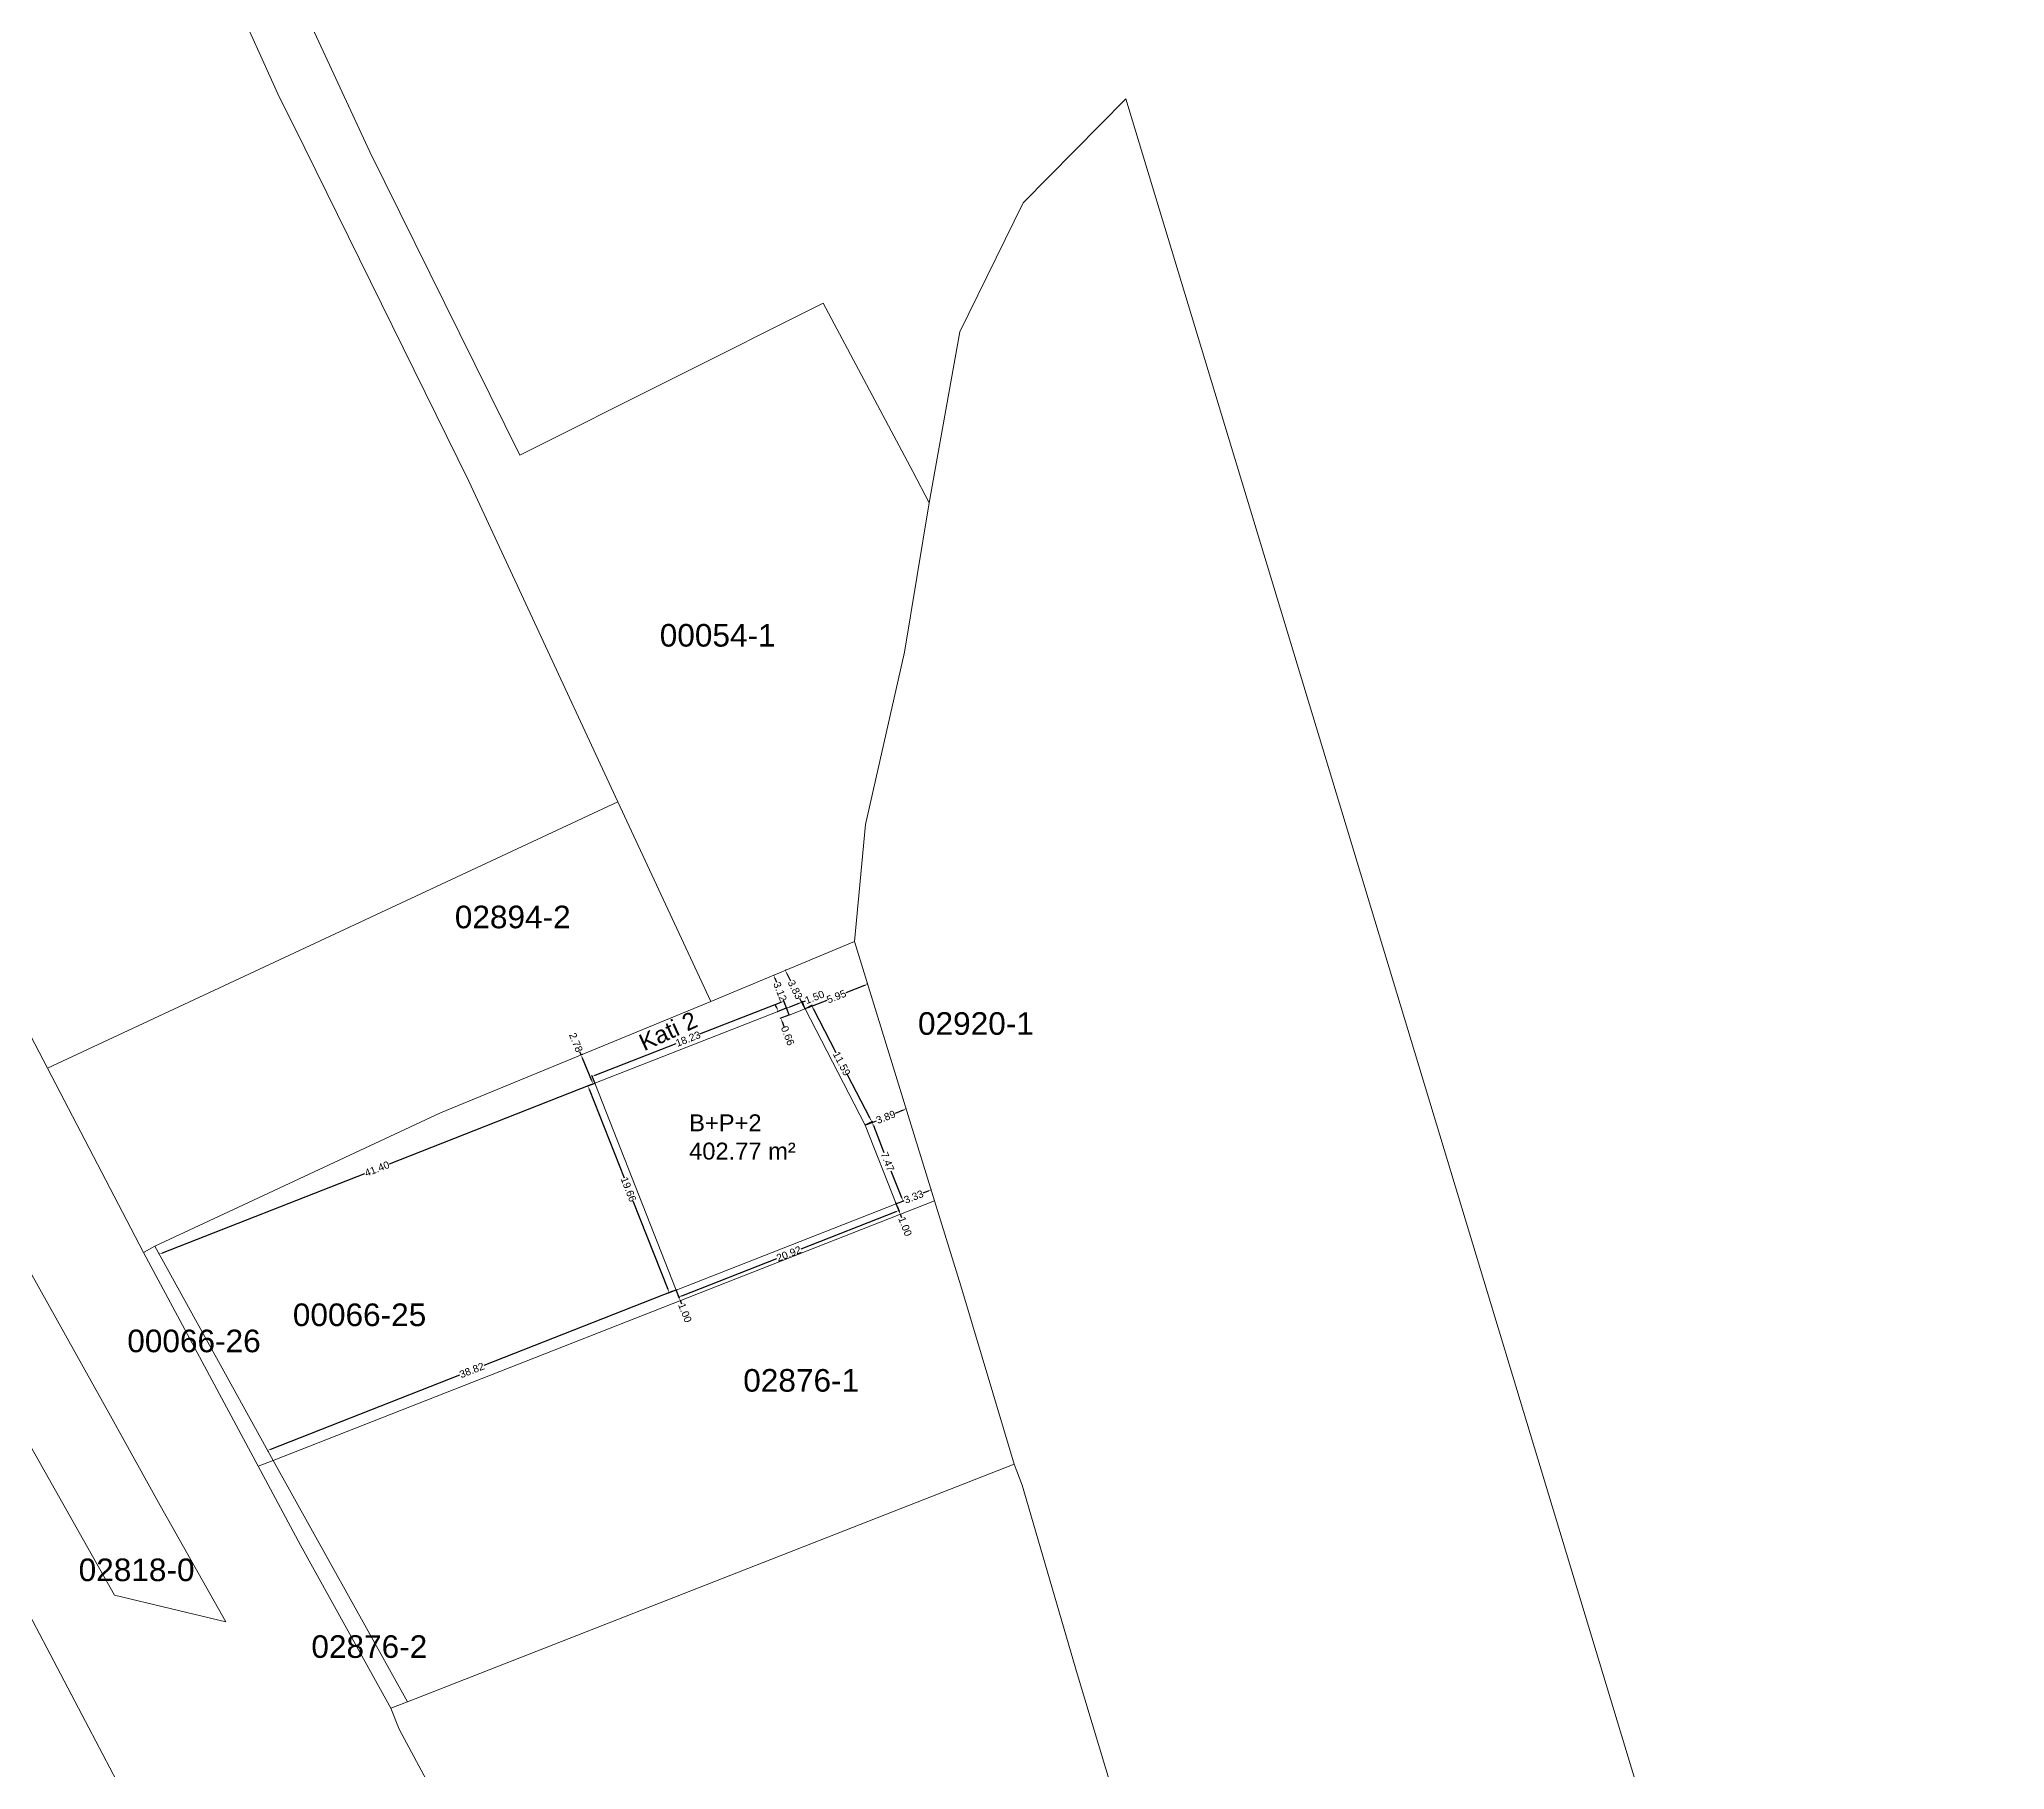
# Model space of a CAD drawing. Header units: metres. Extents: x 7513791 to 7515084, y 4691573 to 4693683.
# Drawn here: x 7513969.5 to 7514143.4, y 4693308.5 to 4693461.7 of the extents above; entities that cross this region are included whole.
import ezdxf

# ---------------------------------------------------------------- set-up
doc = ezdxf.new("R2010")
doc.units = ezdxf.units.M
for name, color, linetype, lineweight in [('asfalt', 97, 'Continuous', 0), ('etazha', 7, 'Continuous', 0), ('kati 12 projekt', 1, 'Continuous', 0), ('Parc-Baz', 7, 'Continuous', 0), ('YourDimensionLayer', 7, 'Continuous', 0)]:
    doc.layers.add(name, color=color, linetype=linetype, lineweight=lineweight)
doc.styles.get("Standard").update_dxf_attribs({"font": 'arial.ttf'})
doc.dimstyles.get("Standard").update_dxf_attribs({"dimtxt": 0.18, "dimasz": 0.18, "dimexe": 0.18, "dimexo": 0.0625, "dimgap": 0.09, "dimtad": 0, "dimtih": 1, "dimtoh": 1, "dimdec": 4, "dimzin": 0, "dimdsep": 46, "dimtxsty": 'Standard', "dimcen": 0.09, "dimadec": 0, "dimazin": 0, "dimtfac": 1, "dimtdec": 4, "dimtofl": 0, "dimtmove": 0, "dimatfit": 3, "dimfxl": 1, "dimtolj": 1, "dimtzin": 0, "dimarcsym": 0})

# ---------------------------------------------------------------- blocks, each defined once
blk = doc.blocks.new('*D368')
at = {"layer": 'YourDimensionLayer', "color": 0, "lineweight": -2, "transparency": 16777216}
for p, q in [((7514042.61, 4693365.6), (7514043.27, 4693365.86)), ((7514043.3, 4693365.55), (7514044.23, 4693363.17)), ((7514045.81, 4693359.15), (7514044.88, 4693361.52)), ((7514045.35, 4693358.64), (7514046.01, 4693358.9))]:
    blk.add_line(p, q, dxfattribs=at)
at = {"layer": 'YourDimensionLayer', "color": 0, "transparency": 16777216}
for points in [[(7514043.35, 4693365.57), (7514043.25, 4693365.53), (7514043.19, 4693365.83)], [(7514045.86, 4693359.17), (7514045.77, 4693359.13), (7514045.92, 4693358.87)]]:
    blk.add_solid(points, dxfattribs=at)
at = {"layer": 'YourDimensionLayer', "color": 0, "transparency": 16777216, "insert": (7514044.56, 4693362.35), "char_height": 0.65, "attachment_point": 5, "rotation": 291.4369}
blk.add_mtext('\\A1;7.47', dxfattribs=at)
blk = doc.blocks.new('*D369')
at = {"layer": 'YourDimensionLayer', "color": 0, "lineweight": -2, "transparency": 16777216}
for p, q in [((7514045.28, 4693357.92), (7514036.88, 4693354.62)), ((7514045.33, 4693358.6), (7514045.59, 4693357.94)), ((7514026.36, 4693350.49), (7514034.75, 4693353.79)), ((7514025.85, 4693350.96), (7514026.11, 4693350.3))]:
    blk.add_line(p, q, dxfattribs=at)
at = {"layer": 'YourDimensionLayer', "color": 0, "transparency": 16777216}
for points in [[(7514045.26, 4693357.96), (7514045.29, 4693357.87), (7514045.55, 4693358.03)], [(7514026.34, 4693350.54), (7514026.38, 4693350.44), (7514026.08, 4693350.38)]]:
    blk.add_solid(points, dxfattribs=at)
at = {"layer": 'YourDimensionLayer', "color": 0, "transparency": 16777216, "insert": (7514035.82, 4693354.2), "char_height": 0.65, "attachment_point": 5, "rotation": 21.4369}
blk.add_mtext('\\A1;20.92', dxfattribs=at)
blk = doc.blocks.new('*D371')
at = {"layer": 'YourDimensionLayer', "color": 0, "lineweight": -2, "transparency": 16777216}
for p, q in [((7514018.62, 4693369.28), (7514017.96, 4693369.02)), ((7514018.16, 4693368.77), (7514021.24, 4693360.93)), ((7514025.13, 4693351.03), (7514022.05, 4693358.87)), ((7514025.81, 4693350.97), (7514025.15, 4693350.72))]:
    blk.add_line(p, q, dxfattribs=at)
at = {"layer": 'YourDimensionLayer', "color": 0, "transparency": 16777216}
for points in [[(7514018.2, 4693368.79), (7514018.11, 4693368.75), (7514018.05, 4693369.05)], [(7514025.17, 4693351.05), (7514025.08, 4693351.01), (7514025.24, 4693350.75)]]:
    blk.add_solid(points, dxfattribs=at)
at = {"layer": 'YourDimensionLayer', "color": 0, "transparency": 16777216, "insert": (7514021.64, 4693359.9), "char_height": 0.65, "attachment_point": 5, "rotation": 291.4464}
blk.add_mtext('\\A1;19.66', dxfattribs=at)
blk = doc.blocks.new('*D372')
at = {"layer": 'YourDimensionLayer', "color": 0, "lineweight": -2, "transparency": 16777216}
for p, q in [((7514035.1, 4693376.44), (7514027.93, 4693373.63)), ((7514035.61, 4693375.98), (7514035.35, 4693376.64)), ((7514018.69, 4693370), (7514025.86, 4693372.82)), ((7514018.64, 4693369.32), (7514018.38, 4693369.98))]:
    blk.add_line(p, q, dxfattribs=at)
at = {"layer": 'YourDimensionLayer', "color": 0, "transparency": 16777216}
for points in [[(7514035.08, 4693376.49), (7514035.12, 4693376.4), (7514035.38, 4693376.55)], [(7514018.68, 4693370.05), (7514018.71, 4693369.96), (7514018.41, 4693369.89)]]:
    blk.add_solid(points, dxfattribs=at)
at = {"layer": 'YourDimensionLayer', "color": 0, "transparency": 16777216, "insert": (7514026.9, 4693373.22), "char_height": 0.65, "attachment_point": 5, "rotation": 21.4369}
blk.add_mtext('\\A1;18.23', dxfattribs=at)
blk = doc.blocks.new('*D373')
at = {"layer": 'YourDimensionLayer', "color": 0, "lineweight": -2, "transparency": 16777216}
for p, q in [((7514034.76, 4693375.94), (7514034.65, 4693376.21)), ((7514035.59, 4693375.94), (7514034.79, 4693375.62)), ((7514035.83, 4693375.32), (7514035.03, 4693375.01)), ((7514035.22, 4693374.76), (7514035.39, 4693374.33))]:
    blk.add_line(p, q, dxfattribs=at)
at = {"layer": 'YourDimensionLayer', "color": 0, "transparency": 16777216}
for points in [[(7514034.81, 4693375.95), (7514034.71, 4693375.92), (7514034.87, 4693375.66)], [(7514035.27, 4693374.78), (7514035.18, 4693374.74), (7514035.11, 4693375.04)]]:
    blk.add_solid(points, dxfattribs=at)
at = {"layer": 'YourDimensionLayer', "color": 0, "transparency": 16777216, "insert": (7514035.72, 4693373.5), "char_height": 0.65, "attachment_point": 5, "rotation": 291.4369}
blk.add_mtext('\\A1;0.66', dxfattribs=at)
blk = doc.blocks.new('*D374')
at = {"layer": 'YourDimensionLayer', "color": 0, "lineweight": -2, "transparency": 16777216}
for p, q in [((7514035.9, 4693376.05), (7514036.74, 4693376.38)), ((7514037.25, 4693375.91), (7514036.99, 4693376.57)), ((7514037.02, 4693376.49), (7514037.3, 4693376.6)), ((7514035.85, 4693375.36), (7514035.59, 4693376.02))]:
    blk.add_line(p, q, dxfattribs=at)
at = {"layer": 'YourDimensionLayer', "color": 0, "transparency": 16777216}
for points in [[(7514036.72, 4693376.42), (7514036.76, 4693376.33), (7514037.02, 4693376.49)], [(7514035.88, 4693376.09), (7514035.92, 4693376), (7514035.62, 4693375.94)]]:
    blk.add_solid(points, dxfattribs=at)
at = {"layer": 'YourDimensionLayer', "color": 0, "transparency": 16777216, "insert": (7514038.1, 4693376.91), "char_height": 0.65, "attachment_point": 5, "rotation": 21.4369}
blk.add_mtext('\\A1;1.50', dxfattribs=at)
blk = doc.blocks.new('*D375')
at = {"layer": 'YourDimensionLayer', "color": 0, "lineweight": -2, "transparency": 16777216}
for p, q in [((7514037.29, 4693375.9), (7514037.92, 4693376.22)), ((7514037.97, 4693375.91), (7514039.99, 4693372.02)), ((7514043.02, 4693366.16), (7514041.01, 4693370.05)), ((7514042.61, 4693365.6), (7514043.24, 4693365.93))]:
    blk.add_line(p, q, dxfattribs=at)
at = {"layer": 'YourDimensionLayer', "color": 0, "transparency": 16777216}
for points in [[(7514038.02, 4693375.94), (7514037.93, 4693375.89), (7514037.84, 4693376.18)], [(7514043.07, 4693366.18), (7514042.98, 4693366.13), (7514043.16, 4693365.89)]]:
    blk.add_solid(points, dxfattribs=at)
at = {"layer": 'YourDimensionLayer', "color": 0, "transparency": 16777216, "insert": (7514040.5, 4693371.03), "char_height": 0.65, "attachment_point": 5, "rotation": 297.3625}
blk.add_mtext('\\A1;11.59', dxfattribs=at)
blk = doc.blocks.new('*D376')
at = {"layer": 'YourDimensionLayer', "color": 0, "lineweight": -2, "transparency": 16777216}
for p, q in [((7514042.79, 4693378.08), (7514042.76, 4693378.14)), ((7514037.54, 4693375.99), (7514039.2, 4693376.64)), ((7514042.52, 4693377.95), (7514040.86, 4693377.29)), ((7514037.25, 4693375.91), (7514037.23, 4693375.96))]:
    blk.add_line(p, q, dxfattribs=at)
at = {"layer": 'YourDimensionLayer', "color": 0, "transparency": 16777216}
for points in [[(7514042.5, 4693377.99), (7514042.54, 4693377.9), (7514042.8, 4693378.06)], [(7514037.52, 4693376.04), (7514037.56, 4693375.94), (7514037.26, 4693375.88)]]:
    blk.add_solid(points, dxfattribs=at)
at = {"layer": 'YourDimensionLayer', "color": 0, "transparency": 16777216, "insert": (7514040.03, 4693376.97), "char_height": 0.65, "attachment_point": 5, "rotation": 21.4369}
blk.add_mtext('\\A1;5.95', dxfattribs=at)
blk = doc.blocks.new('*D377')
at = {"layer": 'YourDimensionLayer', "color": 0, "lineweight": -2, "transparency": 16777216}
for p, q in [((7514035.53, 4693379.3), (7514035.58, 4693379.32)), ((7514035.64, 4693379.01), (7514035.97, 4693378.37)), ((7514037.12, 4693376.15), (7514036.79, 4693376.79)), ((7514037.29, 4693375.9), (7514037.34, 4693375.92))]:
    blk.add_line(p, q, dxfattribs=at)
at = {"layer": 'YourDimensionLayer', "color": 0, "transparency": 16777216}
for points in [[(7514035.68, 4693379.04), (7514035.59, 4693378.99), (7514035.5, 4693379.28)], [(7514037.17, 4693376.17), (7514037.08, 4693376.12), (7514037.26, 4693375.88)]]:
    blk.add_solid(points, dxfattribs=at)
at = {"layer": 'YourDimensionLayer', "color": 0, "transparency": 16777216, "insert": (7514036.38, 4693377.58), "char_height": 0.65, "attachment_point": 5, "rotation": 297.3625}
blk.add_mtext('\\A1;3.83', dxfattribs=at)
blk = doc.blocks.new('*D378')
at = {"layer": 'YourDimensionLayer', "color": 0, "lineweight": -2, "transparency": 16777216}
for p, q in [((7514034.51, 4693378.87), (7514034.56, 4693378.89)), ((7514034.59, 4693378.58), (7514034.72, 4693378.23)), ((7514035.51, 4693376.23), (7514035.37, 4693376.58)), ((7514035.65, 4693375.96), (7514035.7, 4693375.98))]:
    blk.add_line(p, q, dxfattribs=at)
at = {"layer": 'YourDimensionLayer', "color": 0, "transparency": 16777216}
for points in [[(7514034.63, 4693378.59), (7514034.54, 4693378.56), (7514034.48, 4693378.85)], [(7514035.55, 4693376.25), (7514035.46, 4693376.21), (7514035.62, 4693375.95)]]:
    blk.add_solid(points, dxfattribs=at)
at = {"layer": 'YourDimensionLayer', "color": 0, "transparency": 16777216, "insert": (7514035.05, 4693377.4), "char_height": 0.65, "attachment_point": 5, "rotation": 291.4369}
blk.add_mtext('\\A1;3.12', dxfattribs=at)
blk = doc.blocks.new('*D379')
at = {"layer": 'YourDimensionLayer', "color": 0, "lineweight": -2, "transparency": 16777216}
for p, q in [((7514042.86, 4693365.7), (7514043.57, 4693365.98)), ((7514045.93, 4693366.9), (7514045.22, 4693366.63)), ((7514046.2, 4693367.04), (7514046.17, 4693367.1)), ((7514042.57, 4693365.62), (7514042.55, 4693365.67))]:
    blk.add_line(p, q, dxfattribs=at)
at = {"layer": 'YourDimensionLayer', "color": 0, "transparency": 16777216}
for points in [[(7514045.91, 4693366.95), (7514045.95, 4693366.86), (7514046.21, 4693367.01)], [(7514042.85, 4693365.75), (7514042.88, 4693365.65), (7514042.58, 4693365.59)]]:
    blk.add_solid(points, dxfattribs=at)
at = {"layer": 'YourDimensionLayer', "color": 0, "transparency": 16777216, "insert": (7514044.4, 4693366.3), "char_height": 0.65, "attachment_point": 5, "rotation": 21.4369}
blk.add_mtext('\\A1;3.89', dxfattribs=at)
blk = doc.blocks.new('*D380')
at = {"layer": 'YourDimensionLayer', "color": 0, "lineweight": -2, "transparency": 16777216}
for p, q in [((7514048.14, 4693359.74), (7514047.69, 4693359.57)), ((7514048.41, 4693359.88), (7514048.38, 4693359.93)), ((7514045.31, 4693358.66), (7514045.28, 4693358.72)), ((7514045.6, 4693358.74), (7514046.04, 4693358.92))]:
    blk.add_line(p, q, dxfattribs=at)
at = {"layer": 'YourDimensionLayer', "color": 0, "transparency": 16777216}
for points in [[(7514048.12, 4693359.79), (7514048.16, 4693359.7), (7514048.42, 4693359.85)], [(7514045.58, 4693358.79), (7514045.61, 4693358.7), (7514045.32, 4693358.63)]]:
    blk.add_solid(points, dxfattribs=at)
at = {"layer": 'YourDimensionLayer', "color": 0, "transparency": 16777216, "insert": (7514046.87, 4693359.24), "char_height": 0.65, "attachment_point": 5, "rotation": 21.4369}
blk.add_mtext('\\A1;3.33', dxfattribs=at)
blk = doc.blocks.new('*D381')
at = {"layer": 'YourDimensionLayer', "color": 0, "lineweight": -2, "transparency": 16777216}
for p, q in [((7514045.35, 4693358.64), (7514045.4, 4693358.67)), ((7514045.43, 4693358.35), (7514045.57, 4693357.98)), ((7514045.68, 4693357.7), (7514045.79, 4693357.42)), ((7514045.71, 4693357.71), (7514045.77, 4693357.73))]:
    blk.add_line(p, q, dxfattribs=at)
at = {"layer": 'YourDimensionLayer', "color": 0, "transparency": 16777216}
for points in [[(7514045.47, 4693358.37), (7514045.38, 4693358.33), (7514045.32, 4693358.63)], [(7514045.62, 4693358), (7514045.53, 4693357.96), (7514045.68, 4693357.7)]]:
    blk.add_solid(points, dxfattribs=at)
at = {"layer": 'YourDimensionLayer', "color": 0, "transparency": 16777216, "insert": (7514046.11, 4693356.62), "char_height": 0.65, "attachment_point": 5, "rotation": 291.4369}
blk.add_mtext('\\A1;1.00', dxfattribs=at)
blk = doc.blocks.new('*D382')
at = {"layer": 'YourDimensionLayer', "color": 0, "lineweight": -2, "transparency": 16777216}
for p, q in [((7514025.87, 4693351), (7514025.93, 4693351.02)), ((7514025.95, 4693350.71), (7514026.1, 4693350.33)), ((7514026.21, 4693350.05), (7514026.32, 4693349.78)), ((7514026.24, 4693350.07), (7514026.29, 4693350.09))]:
    blk.add_line(p, q, dxfattribs=at)
at = {"layer": 'YourDimensionLayer', "color": 0, "transparency": 16777216}
for points in [[(7514026, 4693350.72), (7514025.9, 4693350.69), (7514025.84, 4693350.99)], [(7514026.14, 4693350.35), (7514026.05, 4693350.32), (7514026.21, 4693350.05)]]:
    blk.add_solid(points, dxfattribs=at)
at = {"layer": 'YourDimensionLayer', "color": 0, "transparency": 16777216, "insert": (7514026.63, 4693348.98), "char_height": 0.65, "attachment_point": 5, "rotation": 291.4369}
blk.add_mtext('\\A1;1.00', dxfattribs=at)
blk = doc.blocks.new('*D383')
at = {"layer": 'YourDimensionLayer', "color": 0, "lineweight": -2, "transparency": 16777216}
for p, q in [((7514017.44, 4693371.8), (7514017.33, 4693372.08)), ((7514017.56, 4693371.85), (7514017.36, 4693371.77)), ((7514018.39, 4693369.5), (7514017.55, 4693371.52)), ((7514018.62, 4693369.28), (7514018.42, 4693369.19))]:
    blk.add_line(p, q, dxfattribs=at)
at = {"layer": 'YourDimensionLayer', "color": 0, "transparency": 16777216}
for points in [[(7514017.6, 4693371.54), (7514017.51, 4693371.5), (7514017.44, 4693371.8)], [(7514018.43, 4693369.52), (7514018.34, 4693369.48), (7514018.5, 4693369.23)]]:
    blk.add_solid(points, dxfattribs=at)
at = {"layer": 'YourDimensionLayer', "color": 0, "transparency": 16777216, "insert": (7514016.98, 4693372.9), "char_height": 0.65, "attachment_point": 5, "rotation": 292.4377}
blk.add_mtext('\\A1;2.78', dxfattribs=at)
blk = doc.blocks.new('*D384')
at = {"layer": 'YourDimensionLayer', "color": 0, "lineweight": -2, "transparency": 16777216}
for p, q in [((7514018.37, 4693369.18), (7514000.46, 4693362.14)), ((7514018.64, 4693369.32), (7514018.62, 4693369.37)), ((7513980.39, 4693354.27), (7513998.31, 4693361.3)), ((7513980.1, 4693354.19), (7513980.08, 4693354.24))]:
    blk.add_line(p, q, dxfattribs=at)
at = {"layer": 'YourDimensionLayer', "color": 0, "transparency": 16777216}
for points in [[(7514018.35, 4693369.23), (7514018.39, 4693369.13), (7514018.65, 4693369.29)], [(7513980.38, 4693354.31), (7513980.41, 4693354.22), (7513980.11, 4693354.16)]]:
    blk.add_solid(points, dxfattribs=at)
at = {"layer": 'YourDimensionLayer', "color": 0, "transparency": 16777216, "insert": (7513999.38, 4693361.72), "char_height": 0.65, "attachment_point": 5, "rotation": 21.4369}
blk.add_mtext('\\A1;41.40', dxfattribs=at)
blk = doc.blocks.new('*D385')
at = {"layer": 'YourDimensionLayer', "color": 0, "lineweight": -2, "transparency": 16777216}
for p, q in [((7514025.56, 4693350.88), (7514008.83, 4693344.31)), ((7514025.85, 4693350.96), (7514025.87, 4693350.9)), ((7513989.98, 4693336.91), (7514006.71, 4693343.48)), ((7513989.72, 4693336.77), (7513989.74, 4693336.71))]:
    blk.add_line(p, q, dxfattribs=at)
at = {"layer": 'YourDimensionLayer', "color": 0, "transparency": 16777216}
for points in [[(7514025.54, 4693350.92), (7514025.58, 4693350.83), (7514025.84, 4693350.99)], [(7513989.97, 4693336.95), (7513990, 4693336.86), (7513989.7, 4693336.8)]]:
    blk.add_solid(points, dxfattribs=at)
at = {"layer": 'YourDimensionLayer', "color": 0, "transparency": 16777216, "insert": (7514007.77, 4693343.89), "char_height": 0.65, "attachment_point": 5, "rotation": 21.4369}
blk.add_mtext('\\A1;38.82', dxfattribs=at)

msp = doc.modelspace()

# ---------------------------------------------------------------- linework, layer by layer
at = {"layer": 'asfalt'}
msp.add_polyline3d([(7513960.27, 4693352.242, 618.763), (7513966.342, 4693341.352, 618.793), (7513976.135, 4693323.997, 618.87), (7513985.994, 4693321.62, 618.75), (7513980.203, 4693331.912, 618.693), (7513975.792, 4693339.865, 618.657), (7513967.118, 4693355.405, 618.627)], close=True, dxfattribs=at)
at = {"layer": 'kati 12 projekt', "flags": 128}
msp.add_lwpolyline([(7514042.585, 4693365.59), (7514037.259, 4693375.881), (7514035.86, 4693375.331), (7514035.617, 4693375.949), (7514018.652, 4693369.288), (7514025.842, 4693350.986), (7514045.317, 4693358.632)], close=True, dxfattribs=at)
at = {"layer": 'Parc-Baz'}
for points in [[(7513980.48, 4693491.16), (7513998.74, 4693451.73), (7514012.01, 4693424.88), (7514038.87, 4693438.34), (7514046.79, 4693423.43), (7514048.25, 4693420.68), (7514046.062, 4693407.463), (7514042.602, 4693392.194), (7514041.631, 4693381.835), (7514028.92, 4693376.54), (7514020.7, 4693394.2), (7514012.93, 4693410.9), (7514007.49, 4693422.58), (7513992.985, 4693452.055), (7513990.61, 4693456.88), (7513979, 4693482.55)], [(7514087.862, 4693113.535), (7514060.935, 4693158.924), (7514055.455, 4693168.435), (7514030.725, 4693211.593), (7514013.556, 4693241.712), (7513993.338, 4693277.141), (7513980.138, 4693300.351), (7513977.604, 4693305.169), (7513967.059, 4693325.22), (7513956.97, 4693344.41), (7513941.78, 4693372.42), (7513927.65, 4693398.486), (7513920.823, 4693410.91), (7513915.87, 4693419.924), (7513909.313, 4693431.858), (7513895.794, 4693455.262), (7513881.464, 4693480.069)], [(7513918.58, 4693464.82), (7513939.763, 4693425.59), (7513947.832, 4693410.646), (7513961.7, 4693386.93), (7513970.21, 4693370.62), (7513978.71, 4693354.309), (7513988.859, 4693335.39), (7513992.609, 4693328.399), (7514000.609, 4693313.979), (7514001.339, 4693312.12), (7514009.598, 4693296.71), (7514026.887, 4693266.101), (7514035.367, 4693251.191), (7514046.376, 4693231.901), (7514051.706, 4693222.601), (7514078.594, 4693175.812), (7514083.726, 4693166.525), (7514101.629, 4693135.879)]]:
    msp.add_lwpolyline(points, dxfattribs=at)
for points in [[(7514050.943, 4693435.792), (7514056.544, 4693447.221), (7514065.645, 4693456.418), (7514085.131, 4693392.08), (7514113.313, 4693299.029), (7514143.412, 4693199.647), (7514119.895, 4693190.07), (7514106.554, 4693184.821), (7514096.994, 4693182.341), (7514086.056, 4693234.429), (7514085.896, 4693235.419), (7514082.864, 4693246.197), (7514075.737, 4693270.798), (7514071.488, 4693283.358), (7514061.379, 4693316.947), (7514056.48, 4693333.726), (7514055.75, 4693335.586), (7514051.04, 4693351.356), (7514048.714, 4693358.892), (7514041.631, 4693381.835), (7514042.602, 4693392.194), (7514046.062, 4693407.463), (7514048.25, 4693420.68), (7514050.943, 4693435.792)], [(7514028.92, 4693376.54), (7514005.011, 4693366.667), (7513988.011, 4693358.728), (7513979.727, 4693354.859), (7513978.71, 4693354.309), (7513970.21, 4693370.62), (7514020.7, 4693394.2), (7514028.92, 4693376.54)], [(7513990.192, 4693335.914), (7513979.727, 4693354.859), (7513988.011, 4693358.728), (7514005.011, 4693366.667), (7514028.92, 4693376.54), (7514041.631, 4693381.835), (7514048.714, 4693358.892), (7513990.192, 4693335.914)], [(7514002.07, 4693314.55), (7513990.192, 4693335.914), (7514048.714, 4693358.892), (7514051.04, 4693351.356), (7514055.75, 4693335.586), (7514002.07, 4693314.55)], [(7513979.727, 4693354.859), (7513990.192, 4693335.914), (7513988.859, 4693335.39), (7513978.71, 4693354.309), (7513979.727, 4693354.859)], [(7513990.192, 4693335.914), (7514002.07, 4693314.55), (7514000.609, 4693313.979), (7513992.609, 4693328.399), (7513988.859, 4693335.39), (7513990.192, 4693335.914)]]:
    msp.add_lwpolyline(points, close=True, dxfattribs=at)

# ---------------------------------------------------------------- texts
at = {"layer": 'etazha'}
msp.add_text('Kati 2', height=1.5, rotation=24.73916, dxfattribs=at).set_placement((7514023.013, 4693372.111))
at = {"layer": 'etazha', "insert": (7514026.998, 4693366.539), "char_height": 1.5, "width": 12.57981, "attachment_point": 1}
msp.add_mtext('B+P+2 402.77 m²', dxfattribs=at)
at = {"layer": 'Parc-Baz'}
for s, p in [('00054-1', (7514024.397, 4693407.941)), ('02894-2', (7514006.264, 4693383.011)), ('02920-1', (7514047.25, 4693373.581)), ('00066-25', (7513991.93, 4693347.802)), ('00066-26', (7513977.279, 4693345.486)), ('02876-1', (7514031.788, 4693341.996)), ('02818-0', (7513972.977, 4693325.226)), ('02876-2', (7513993.571, 4693318.433))]:
    msp.add_text(s, height=2, dxfattribs=at).set_placement(p)

# ---------------------------------------------------------------- dimensions: what is measured, and where the dimension line sits
at = {"layer": 'YourDimensionLayer', "color": 5}
for p1, p2, distance, picture, middle in [((7514035.617, 4693375.949), (7514034.476, 4693378.855), 0, '*D378', (7514035.047, 4693377.402)), ((7514037.259, 4693375.881), (7514035.5, 4693379.281), 0, '*D377', (7514036.38, 4693377.581)), ((7514037.259, 4693375.881), (7514042.798, 4693378.055), 0, '*D376', (7514040.029, 4693376.968)), ((7514018.652, 4693369.288), (7513980.115, 4693354.157), 0, '*D384', (7513999.383, 4693361.723)), ((7514042.585, 4693365.59), (7514046.207, 4693367.013), 0, '*D379', (7514044.396, 4693366.301)), ((7514045.317, 4693358.632), (7514048.418, 4693359.85), 0.001, '*D380', (7514046.867, 4693359.242)), ((7514045.317, 4693358.632), (7514045.682, 4693357.702), 0, '*D381', (7514046.105, 4693356.624)), ((7514025.842, 4693350.986), (7513989.704, 4693336.797), 0, '*D385', (7514007.773, 4693343.891)), ((7514025.842, 4693350.986), (7514026.207, 4693350.055), 0, '*D382', (7514026.63, 4693348.978))]:
    dim = msp.add_aligned_dim(p1=p1, p2=p2, distance=distance, dimstyle='Standard', override={"dimscale": 0.5, "dimtxt": 1.3, "dimasz": 0.6, "dimtih": 0, "dimtoh": 0, "dimdec": 2, "dimcen": 0, "dimtdec": 2}, dxfattribs=at)
    dim.commit()
    dim.dimension.update_dxf_attribs({"geometry": picture, "text_midpoint": middle})
at = {"layer": 'YourDimensionLayer'}
for p1, p2, picture, middle in [((7514018.652, 4693369.288), (7514035.617, 4693375.949), '*D372', (7514026.897, 4693373.224)), ((7514035.86, 4693375.331), (7514037.259, 4693375.881), '*D374', (7514038.099, 4693376.909)), ((7514037.259, 4693375.881), (7514042.585, 4693365.59), '*D375', (7514040.499, 4693371.034)), ((7514025.842, 4693350.986), (7514018.652, 4693369.288), '*D371', (7514021.642, 4693359.899)), ((7514042.585, 4693365.59038), (7514045.31693, 4693358.6325), '*D368', (7514044.556, 4693362.349)), ((7514045.317, 4693358.632), (7514025.842, 4693350.986), '*D369', (7514035.817, 4693354.204))]:
    dim = msp.add_aligned_dim(p1=p1, p2=p2, distance=0.65, dimstyle='Standard', override={"dimscale": 0.5, "dimtxt": 1.3, "dimasz": 0.6, "dimtih": 0, "dimtoh": 0, "dimdec": 2, "dimcen": 0, "dimtdec": 2}, dxfattribs=at)
    dim.commit()
    dim.dimension.update_dxf_attribs({"geometry": picture, "text_midpoint": middle})
dim = msp.add_linear_dim(base=(7514035.114, 4693375.038), p1=(7514035.617, 4693375.949), p2=(7514035.86, 4693375.331), angle=291.43689, dimstyle='Standard', override={"dimscale": 0.5, "dimtxt": 1.3, "dimasz": 0.6, "dimtih": 0, "dimtoh": 0, "dimdec": 2, "dimcen": 0, "dimtdec": 2}, dxfattribs=at)
dim.commit()
dim.dimension.update_dxf_attribs({"geometry": '*D373', "text_midpoint": (7514035.716, 4693373.504), "dimtype": 161})
at = {"layer": 'YourDimensionLayer', "color": 5}
dim = msp.add_linear_dim(base=(7514017.44, 4693371.799), p1=(7514018.652, 4693369.288), p2=(7514017.589, 4693371.861), angle=112.43772, dimstyle='Standard', override={"dimscale": 0.5, "dimtxt": 1.3, "dimasz": 0.6, "dimtih": 0, "dimtoh": 0, "dimdec": 2, "dimcen": 0, "dimtdec": 2}, dxfattribs=at)
dim.commit()
dim.dimension.update_dxf_attribs({"geometry": '*D383', "text_midpoint": (7514016.984, 4693372.904), "dimtype": 161})

doc.saveas('drawing.dxf')
